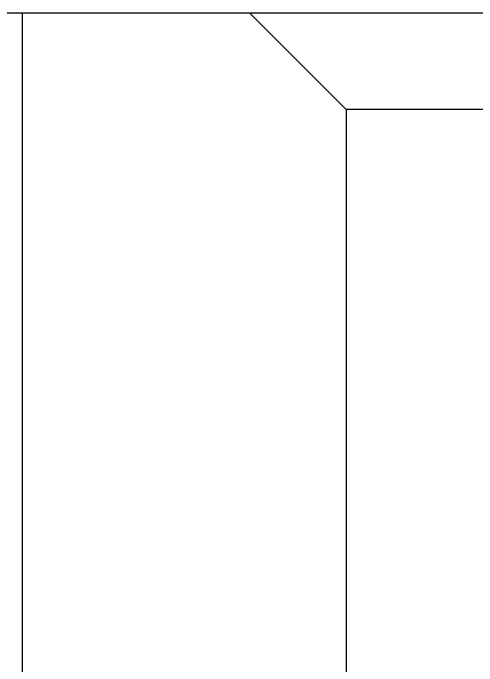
# Model space of a CAD drawing. Header units: inches. Extents: x 3778 to 56227, y -16914 to 35091.
# Drawn here: x 46323.3 to 46478.2, y -11076.8 to -10858.9 of the extents above; entities that cross this region are included whole.
import ezdxf

# ---------------------------------------------------------------- set-up
doc = ezdxf.new("R2010")
doc.units = ezdxf.units.IN
doc.header["$LTSCALE"] = 100
doc.header["$MEASUREMENT"] = 0

# ---------------------------------------------------------------- blocks, each defined once
blk = doc.blocks.new('cjscjdeh')
at = {"color": 8}
for p, q in [((155159.52, 69984.99), (153729.39, 69984.99)), ((154169.3, 69984.99), (154169.3, 69520.77)), ((154277.43, 69952.84), (154245.28, 69984.99)), ((154925.53, 69952.84), (154277.43, 69952.84)), ((154277.43, 69952.84), (154277.43, 69628.9))]:
    blk.add_line(p, q, dxfattribs=at)

msp = doc.modelspace()

# ---------------------------------------------------------------- block references
msp.add_blockref('cjscjdeh', (-107842.97, -80843.84))

doc.saveas('drawing.dxf')
